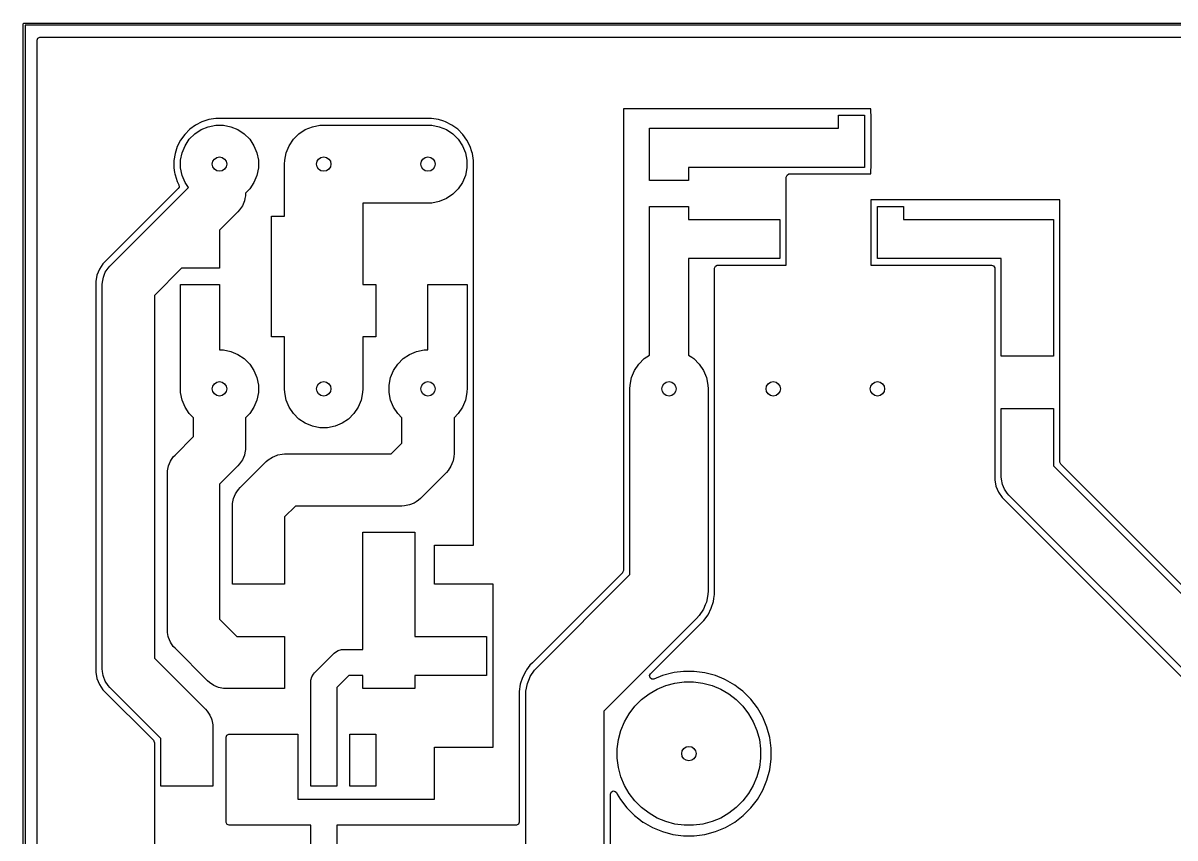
# Model space of a CAD drawing. Header units: millimetres. Extents: x 95.2 to 193.7, y -111.1 to -66.6.
# Drawn here: x 95.22 to 123.3, y -86.51 to -66.65 of the extents above; entities that cross this region are included whole.
import ezdxf

# ---------------------------------------------------------------- set-up
doc = ezdxf.new("R2010")
doc.units = ezdxf.units.MM
doc.layers.add('F.Cu', color=13, linetype='CONTINUOUS', true_color=0xc83434)

msp = doc.modelspace()

# ---------------------------------------------------------------- linework, layer by layer
at = {"layer": 'F.Cu', "linetype": 'CONTINUOUS'}
for p, q in [((95.225, -66.675), (95.226903, -66.665433)), ((95.225, -111.125), (95.225, -66.675)), ((95.226903, -66.665433), (95.240433, -66.651903)), ((95.240433, -66.651903), (95.25, -66.65)), ((95.25, -66.65), (193.675, -66.65)), ((95.275, -66.7), (95.275, -111.1)), ((193.65, -66.7), (95.275, -66.7)), ((95.5675, -67.070875), (95.585836, -67.020497)), ((95.5675, -72.946773), (95.5675, -67.070875)), ((95.585836, -67.020497), (95.632265, -66.993691)), ((95.632265, -66.993691), (95.645875, -66.9925)), ((95.645875, -66.9925), (131.207875, -66.9925)), ((115.067828, -68.73875), (109.855, -68.73875)), ((109.855, -68.73875), (109.855, -75.468171)), ((115.076716, -68.737874), (115.067828, -68.73875)), ((115.076741, -68.738128), (115.076716, -68.737874)), ((115.080566, -68.73775), (115.076741, -68.738128)), ((115.74693, -68.73775), (115.080566, -68.73775)), ((115.746936, -68.73775), (115.74693, -68.73775)), ((115.746941, -68.737751), (115.746936, -68.73775)), ((115.750768, -68.738128), (115.746941, -68.737751)), ((115.750792, -68.737874), (115.750768, -68.738128)), ((115.759683, -68.73875), (115.750792, -68.737874)), ((115.8875, -68.73875), (115.759683, -68.73875)), ((115.8875, -68.858516), (115.8875, -68.73875)), ((99.752161, -69.003751), (99.585733, -69.057828)), ((99.924997, -68.976376), (99.752161, -69.003751)), ((99.925003, -68.976376), (99.924997, -68.976376)), ((100.099997, -68.976376), (99.925003, -68.976376)), ((100.100001, -68.976376), (100.099997, -68.976376)), ((100.103068, -68.976618), (100.100001, -68.976376)), ((100.103086, -68.976384), (100.103068, -68.976618)), ((100.109316, -68.976875), (100.103086, -68.976384)), ((102.455684, -68.976875), (100.109316, -68.976875)), ((102.461913, -68.976384), (102.455684, -68.976875)), ((102.461932, -68.976618), (102.461913, -68.976384)), ((102.464998, -68.976376), (102.461932, -68.976618)), ((102.465003, -68.976376), (102.464998, -68.976376)), ((102.639997, -68.976376), (102.465003, -68.976376)), ((105.179997, -68.976376), (102.639997, -68.976376)), ((105.180002, -68.976376), (105.179997, -68.976376)), ((105.352838, -69.003751), (105.180002, -68.976376)), ((105.47528, -69.043536), (105.352838, -69.003751)), ((105.519264, -69.057827), (105.47528, -69.043536)), ((115.096251, -69.215), (115.096251, -68.897)), ((115.096251, -68.897), (115.731251, -68.897)), ((115.731251, -68.897), (115.731251, -70.167)), ((115.889006, -68.873804), (115.8875, -68.858516)), ((115.8905, -68.881316), (115.889006, -68.873804)), ((115.890501, -70.182685), (115.8905, -68.881316)), ((99.288235, -69.240136), (99.16451, -69.363861)), ((99.288248, -69.240125), (99.288235, -69.240136)), ((99.429809, -69.137276), (99.288248, -69.240125)), ((99.40824, -69.351834), (99.563495, -69.248096)), ((99.429817, -69.137271), (99.429809, -69.137276)), ((99.585733, -69.057828), (99.429817, -69.137271)), ((99.563495, -69.248096), (99.736004, -69.17664)), ((99.736004, -69.17664), (99.919139, -69.140213)), ((99.919139, -69.140213), (100.105861, -69.140213)), ((100.105861, -69.140213), (100.288996, -69.17664)), ((100.288996, -69.17664), (100.461505, -69.248096)), ((100.461505, -69.248096), (100.61676, -69.351834)), ((101.94824, -69.351834), (102.103495, -69.248096)), ((102.103495, -69.248096), (102.276004, -69.17664)), ((102.276004, -69.17664), (102.459139, -69.140213)), ((102.459139, -69.140213), (102.5525, -69.135626)), ((102.5525, -69.135626), (105.0925, -69.135626)), ((105.0925, -69.135626), (105.185861, -69.140213)), ((105.185861, -69.140213), (105.368996, -69.17664)), ((105.368996, -69.17664), (105.541505, -69.248096)), ((105.519265, -69.057827), (105.519264, -69.057827)), ((105.519266, -69.057828), (105.519265, -69.057827)), ((105.675182, -69.137271), (105.519266, -69.057828)), ((105.541505, -69.248096), (105.69676, -69.351834)), ((105.67519, -69.137276), (105.675182, -69.137271)), ((105.816751, -69.240125), (105.67519, -69.137276)), ((105.816764, -69.240136), (105.816751, -69.240125)), ((105.940489, -69.363861), (105.816764, -69.240136)), ((110.489999, -70.485), (110.489999, -69.215)), ((110.489999, -69.215), (111.442499, -69.215)), ((111.442499, -69.215), (115.096251, -69.215)), ((99.061645, -69.505443), (98.982202, -69.661359)), ((99.06165, -69.505435), (99.061645, -69.505443)), ((99.164499, -69.363874), (99.06165, -69.505435)), ((99.16451, -69.363861), (99.164499, -69.363874)), ((99.17247, -69.639121), (99.276208, -69.483866)), ((99.276208, -69.483866), (99.40824, -69.351834)), ((100.61676, -69.351834), (100.748792, -69.483866)), ((100.748792, -69.483866), (100.85253, -69.639121)), ((101.71247, -69.639121), (101.816208, -69.483866)), ((101.816208, -69.483866), (101.94824, -69.351834)), ((105.69676, -69.351834), (105.828792, -69.483866)), ((105.828792, -69.483866), (105.93253, -69.639121)), ((105.940494, -69.363867), (105.940489, -69.363861)), ((105.940496, -69.363869), (105.940494, -69.363867)), ((106.043354, -69.505442), (105.940496, -69.363869)), ((106.122799, -69.661362), (106.043354, -69.505442)), ((98.928125, -69.827787), (98.90075, -70.000623)), ((98.982202, -69.661359), (98.928125, -69.827787)), ((99.064587, -69.994765), (99.101014, -69.81163)), ((99.101014, -69.81163), (99.17247, -69.639121)), ((100.85253, -69.639121), (100.923986, -69.81163)), ((100.923986, -69.81163), (100.960413, -69.994765)), ((101.604587, -69.994765), (101.641014, -69.81163)), ((101.641014, -69.81163), (101.71247, -69.639121)), ((105.93253, -69.639121), (106.003986, -69.81163)), ((106.003986, -69.81163), (106.040413, -69.994765)), ((106.164642, -69.790143), (106.122799, -69.661362)), ((106.176874, -69.827787), (106.164642, -69.790143)), ((106.204249, -70.000623), (106.176874, -69.827787)), ((98.90075, -70.000623), (98.90075, -70.175628)), ((98.90075, -70.175628), (98.919465, -70.293787)), ((99.064587, -70.181487), (99.064587, -69.994765)), ((100.960413, -69.994765), (100.960413, -70.181487)), ((101.6, -70.088126), (101.604587, -69.994765)), ((101.6, -71.358125), (101.6, -70.088126)), ((106.040413, -69.994765), (106.040413, -70.181487)), ((106.204008, -70.178701), (106.20425, -70.175623)), ((106.20425, -70.000632), (106.204249, -70.000623)), ((106.20425, -70.175623), (106.20425, -70.000632)), ((112.395, -70.1675), (111.442499, -70.1675)), ((111.442499, -70.1675), (111.442499, -70.485)), ((112.395, -70.167501), (112.395, -70.1675)), ((113.665, -70.167501), (112.395, -70.167501)), ((115.2525, -70.1675), (113.665, -70.1675)), ((113.665, -70.1675), (113.665, -70.167501)), ((115.260129, -70.167), (115.2525, -70.1675)), ((115.731251, -70.167), (115.260129, -70.167)), ((98.919465, -70.293787), (98.924686, -70.32675)), ((98.924686, -70.32675), (98.928126, -70.348465)), ((98.928126, -70.348465), (98.928126, -70.348468)), ((98.928126, -70.348468), (98.982197, -70.51488)), ((99.101014, -70.364622), (99.064587, -70.181487)), ((99.17247, -70.537131), (99.101014, -70.364622)), ((100.923986, -70.364622), (100.85253, -70.537131)), ((100.960413, -70.181487), (100.923986, -70.364622)), ((106.003986, -70.364622), (105.93253, -70.537131)), ((106.040413, -70.181487), (106.003986, -70.364622)), ((106.20375, -70.184952), (106.204242, -70.178719)), ((106.20375, -73.000412), (106.20375, -70.184952)), ((106.204242, -70.178719), (106.204008, -70.178701)), ((113.82375, -70.405125), (113.842086, -70.354747)), ((113.82375, -71.4129), (113.82375, -70.405125)), ((113.842086, -70.354747), (113.888515, -70.327941)), ((113.888515, -70.327941), (113.902125, -70.32675)), ((113.902125, -70.32675), (115.315096, -70.32675)), ((115.315096, -70.32675), (115.316323, -70.326629)), ((115.316323, -70.326629), (115.324016, -70.32625)), ((115.324016, -70.32625), (115.8875, -70.32625)), ((115.8875, -70.205491), (115.889006, -70.1902)), ((115.8875, -70.32625), (115.8875, -70.205491)), ((115.889006, -70.1902), (115.890501, -70.182685)), ((99.007645, -70.684114), (97.283695, -72.408066)), ((97.340987, -72.575987), (99.255531, -70.661442)), ((98.982197, -70.51488), (98.982201, -70.51489)), ((98.982201, -70.51489), (99.022058, -70.593114)), ((99.028591, -70.646326), (99.007645, -70.684114)), ((99.022058, -70.593114), (99.028591, -70.646326)), ((99.255531, -70.661442), (99.17247, -70.537131)), ((100.748792, -70.692386), (100.6475, -70.793678)), ((100.85253, -70.537131), (100.748792, -70.692386)), ((105.828792, -70.692386), (105.69676, -70.824418)), ((105.93253, -70.537131), (105.828792, -70.692386)), ((111.442499, -70.485), (110.489999, -70.485)), ((100.620157, -70.986831), (100.57252, -71.101837)), ((100.631828, -70.928156), (100.620157, -70.986831)), ((100.644443, -70.864741), (100.631828, -70.928156)), ((100.6475, -70.8025), (100.644443, -70.86472)), ((100.644443, -70.86472), (100.644443, -70.864741)), ((100.6475, -70.793678), (100.6475, -70.8025)), ((105.368996, -70.999612), (105.185861, -71.036039)), ((105.541505, -70.928156), (105.368996, -70.999612)), ((105.69676, -70.824418), (105.541505, -70.928156)), ((120.49125, -70.96125), (115.8875, -70.96125)), ((115.8875, -70.96125), (115.8875, -71.09589)), ((120.49125, -71.4129), (120.49125, -70.96125)), ((100.461513, -71.251513), (100.012501, -71.700525)), ((100.503352, -71.205349), (100.461513, -71.251513)), ((100.503362, -71.20534), (100.503352, -71.205349)), ((100.57252, -71.101837), (100.503362, -71.20534)), ((105.0925, -71.040626), (103.505, -71.040626)), ((103.505, -71.040626), (103.505, -73.025)), ((105.185861, -71.036039), (105.0925, -71.040626)), ((110.489999, -72.39), (110.489999, -71.12)), ((110.489999, -71.12), (111.442499, -71.12)), ((111.442499, -71.12), (111.442499, -71.4375)), ((115.887122, -71.103574), (115.887, -71.104812)), ((115.887, -71.104812), (115.887, -72.406179)), ((115.8875, -71.09589), (115.887122, -71.103574)), ((116.04625, -72.3905), (116.04625, -71.1205)), ((116.04625, -71.1205), (116.68125, -71.1205)), ((116.68125, -71.1205), (116.68125, -71.4375)), ((101.282499, -72.628125), (101.282499, -71.358125)), ((101.282499, -71.358125), (101.6, -71.358125)), ((111.442499, -71.4375), (112.395, -71.4375)), ((112.395, -71.4375), (112.395, -71.437499)), ((112.395, -71.437499), (113.665, -71.437499)), ((113.665, -71.437499), (113.665, -72.389999)), ((113.824128, -71.420584), (113.82375, -71.4129)), ((113.824249, -71.421812), (113.824128, -71.420584)), ((113.824249, -71.421815), (113.824249, -71.421812)), ((113.82425, -72.405684), (113.824249, -71.421815)), ((116.68125, -71.4375), (119.0625, -71.4375)), ((119.0625, -71.4375), (119.0625, -71.437499)), ((119.0625, -71.437499), (120.3325, -71.437499)), ((120.3325, -71.437499), (120.3325, -72.0725)), ((120.491628, -71.420584), (120.49125, -71.4129)), ((120.491749, -71.421812), (120.491628, -71.420584)), ((120.491749, -71.987948), (120.491749, -71.421812)), ((100.012501, -71.700525), (100.012501, -72.628125)), ((120.3325, -72.0725), (120.3325, -73.818751)), ((120.49175, -71.987962), (120.491749, -71.987948)), ((120.49175, -74.223598), (120.49175, -71.987962)), ((97.283694, -72.408066), (97.173073, -72.518686)), ((97.283695, -72.408066), (97.283694, -72.408066)), ((110.489999, -74.743173), (110.489999, -72.39)), ((113.029999, -72.39), (111.442499, -72.39)), ((111.442499, -72.39), (111.442499, -74.743173)), ((113.030014, -72.389999), (113.029999, -72.39)), ((113.665, -72.389999), (113.030014, -72.389999)), ((113.82375, -72.414611), (113.824127, -72.406928)), ((113.82375, -72.54875), (113.82375, -72.414611)), ((113.824127, -72.406928), (113.824247, -72.405698)), ((113.824247, -72.405698), (113.82425, -72.405684)), ((115.887, -72.406179), (115.887123, -72.407418)), ((115.887123, -72.407418), (115.8875, -72.415101)), ((115.8875, -72.415101), (115.8875, -72.54875)), ((116.68125, -72.3905), (116.04625, -72.3905)), ((119.0625, -72.39), (116.68125, -72.39)), ((116.68125, -72.39), (116.68125, -72.3905)), ((119.0625, -73.818751), (119.0625, -72.39)), ((97.086142, -72.648786), (97.026272, -72.793327)), ((97.086145, -72.648779), (97.086142, -72.648786)), ((97.173064, -72.518696), (97.086145, -72.648779)), ((97.173073, -72.518686), (97.173064, -72.518696)), ((97.22998, -72.725663), (97.299138, -72.62216)), ((97.299138, -72.62216), (97.299147, -72.62215)), ((97.299147, -72.62215), (97.340987, -72.575987)), ((99.084901, -72.628125), (98.425, -73.288026)), ((100.012501, -72.628125), (99.084901, -72.628125)), ((101.282499, -73.025), (101.282499, -72.628125)), ((112.0775, -72.627625), (112.095836, -72.577247)), ((112.0775, -75.468176), (112.0775, -72.627625)), ((112.095836, -72.577247), (112.142265, -72.550441)), ((112.142265, -72.550441), (112.155875, -72.54925)), ((112.155875, -72.54925), (113.098038, -72.54925)), ((113.098038, -72.54925), (113.098066, -72.549248)), ((113.098066, -72.549248), (113.680684, -72.549248)), ((113.680684, -72.549248), (113.681902, -72.549128)), ((113.681902, -72.549128), (113.689588, -72.54875)), ((113.689588, -72.54875), (113.82375, -72.54875)), ((115.8875, -72.54875), (116.017818, -72.54875)), ((116.017818, -72.54875), (116.026708, -72.549625)), ((116.026708, -72.549625), (116.026733, -72.549372)), ((116.026733, -72.549372), (116.03055, -72.549747)), ((116.03055, -72.549747), (116.030565, -72.54975)), ((116.030565, -72.54975), (116.696934, -72.549749)), ((116.696934, -72.549748), (116.698162, -72.549628)), ((116.696934, -72.549749), (116.696934, -72.549748)), ((116.698162, -72.549628), (116.705848, -72.54925)), ((116.705848, -72.54925), (118.824875, -72.54925)), ((118.824875, -72.54925), (118.875253, -72.567586)), ((118.875253, -72.567586), (118.902059, -72.614015)), ((118.902059, -72.614015), (118.90325, -72.627625)), ((118.90325, -72.627625), (118.90325, -74.78693)), ((95.5675, -102.464997), (95.5675, -72.946773)), ((97.026272, -72.793327), (96.99575, -72.946773)), ((96.99575, -72.946773), (96.99575, -82.469476)), ((97.155, -73.025), (97.158057, -72.962779)), ((97.158057, -72.962759), (97.182343, -72.840669)), ((97.158057, -72.962779), (97.158057, -72.962759)), ((97.182343, -72.840669), (97.22998, -72.725663)), ((97.155, -82.39125), (97.155, -73.025)), ((99.060001, -74.295), (99.060001, -73.025)), ((99.060001, -73.025), (100.012501, -73.025)), ((100.012501, -73.025), (100.012501, -73.66)), ((101.282499, -74.295), (101.282499, -73.025)), ((103.505, -73.025), (103.822501, -73.025)), ((103.822501, -73.025), (103.822501, -74.295)), ((105.092499, -74.295), (105.092499, -73.025)), ((105.092499, -73.025), (106.044999, -73.025)), ((106.044999, -73.025), (106.044999, -73.66)), ((106.204128, -73.008098), (106.20375, -73.000412)), ((106.204248, -73.009315), (106.204128, -73.008098)), ((106.204248, -73.591084), (106.204248, -73.009315)), ((98.425, -73.288026), (98.425, -82.128224)), ((100.012501, -73.66), (100.012501, -74.617087)), ((106.044999, -73.66), (106.044999, -75.564999)), ((106.204249, -73.591098), (106.204248, -73.591084)), ((106.204249, -75.474707), (106.204249, -73.591098)), ((119.0625, -74.771251), (119.0625, -73.818751)), ((120.3325, -73.818751), (120.3325, -74.771251)), ((99.060001, -75.564999), (99.060001, -74.295)), ((101.6, -74.295), (101.282499, -74.295)), ((101.6, -75.565), (101.6, -74.295)), ((103.822501, -74.295), (103.505, -74.295)), ((103.505, -74.295), (103.505, -75.565)), ((105.092499, -74.617087), (105.092499, -74.295)), ((120.491749, -74.223606), (120.49175, -74.223598)), ((120.49175, -74.786936), (120.491749, -74.223606)), ((100.012501, -74.617087), (100.105861, -74.617087)), ((100.105861, -74.617087), (100.288996, -74.653514)), ((100.288996, -74.653514), (100.461505, -74.72497)), ((104.643495, -74.72497), (104.816004, -74.653514)), ((104.816004, -74.653514), (104.999139, -74.617087)), ((104.999139, -74.617087), (105.092499, -74.617087)), ((100.461505, -74.72497), (100.61676, -74.828708)), ((100.61676, -74.828708), (100.748792, -74.96074)), ((104.356208, -74.96074), (104.48824, -74.828708)), ((104.48824, -74.828708), (104.643495, -74.72497)), ((110.229957, -74.960739), (110.361989, -74.828707)), ((110.361989, -74.828707), (110.489999, -74.743173)), ((111.442499, -74.743173), (111.521338, -74.795852)), ((111.521338, -74.795852), (111.57051, -74.828708)), ((111.57051, -74.828708), (111.702542, -74.96074)), ((118.90325, -74.78693), (118.903373, -74.788169)), ((118.903373, -74.788169), (118.90375, -74.795852)), ((118.90375, -74.795852), (118.90375, -76.016639)), ((120.3325, -74.771251), (119.0625, -74.771251)), ((120.49125, -74.795863), (120.491627, -74.78818)), ((120.49125, -76.01665), (120.49125, -74.795863)), ((120.491627, -74.78818), (120.491747, -74.78695)), ((120.491747, -74.78695), (120.49175, -74.786936)), ((100.748792, -74.96074), (100.85253, -75.115995)), ((100.85253, -75.115995), (100.923986, -75.288504)), ((104.181014, -75.288504), (104.25247, -75.115995)), ((104.25247, -75.115995), (104.356208, -74.96074)), ((110.054763, -75.288503), (110.126219, -75.115994)), ((110.126219, -75.115994), (110.229957, -74.960739)), ((111.702542, -74.96074), (111.80628, -75.115995)), ((111.80628, -75.115995), (111.877736, -75.288504)), ((100.923986, -75.288504), (100.960413, -75.471639)), ((100.960413, -75.471639), (100.960413, -75.658361)), ((104.144587, -75.471639), (104.181014, -75.288504)), ((104.144587, -75.658361), (104.144587, -75.471639)), ((106.20425, -75.474722), (106.204249, -75.474707)), ((106.20425, -75.652497), (106.20425, -75.474722)), ((109.85474, -75.474433), (109.854499, -75.477495)), ((109.854499, -75.477495), (109.854499, -79.993284)), ((109.855, -75.468171), (109.85451, -75.474414)), ((109.85451, -75.474414), (109.85474, -75.474433)), ((110.013749, -75.564999), (110.018336, -75.471638)), ((110.018336, -75.471638), (110.054763, -75.288503)), ((111.877736, -75.288504), (111.914163, -75.471639)), ((111.914163, -75.471639), (111.914163, -75.471658)), ((111.914163, -75.471658), (111.918749, -75.564999)), ((112.077987, -75.474411), (112.0775, -75.468176)), ((112.077758, -75.47443), (112.077987, -75.474411)), ((112.078, -75.477506), (112.077758, -75.47443)), ((112.078, -75.655722), (112.078, -75.477506)), ((99.064075, -75.627162), (99.060001, -75.564999)), ((99.064587, -75.629072), (99.064075, -75.627162)), ((99.064587, -75.658361), (99.064587, -75.629072)), ((99.101014, -75.841496), (99.064587, -75.658361)), ((100.960413, -75.658361), (100.923986, -75.841496)), ((101.604587, -75.658361), (101.6, -75.565)), ((101.641014, -75.841496), (101.604587, -75.658361)), ((103.500413, -75.658361), (103.463986, -75.841496)), ((103.505, -75.565), (103.500413, -75.658361)), ((104.181014, -75.841496), (104.144587, -75.658361)), ((106.040413, -75.658361), (106.003986, -75.841496)), ((106.040925, -75.627162), (106.040413, -75.629072)), ((106.040413, -75.629072), (106.040413, -75.658361)), ((106.044999, -75.564999), (106.040925, -75.627162)), ((106.20375, -75.661826), (106.204242, -75.655593)), ((106.20375, -79.375), (106.20375, -75.661826)), ((106.204008, -75.655575), (106.20425, -75.652497)), ((106.204242, -75.655593), (106.204008, -75.655575)), ((110.013749, -80.091713), (110.013749, -75.564999)), ((111.918749, -75.564999), (111.918749, -80.486251)), ((112.077999, -75.655747), (112.078, -75.655722)), ((112.077999, -80.395958), (112.077999, -75.655747)), ((99.17247, -76.014005), (99.101014, -75.841496)), ((99.276208, -76.16926), (99.17247, -76.014005)), ((100.85253, -76.014005), (100.748792, -76.16926)), ((100.923986, -75.841496), (100.85253, -76.014005)), ((101.71247, -76.014005), (101.641014, -75.841496)), ((101.816208, -76.16926), (101.71247, -76.014005)), ((103.39253, -76.014005), (103.288792, -76.16926)), ((103.463986, -75.841496), (103.39253, -76.014005)), ((104.25247, -76.014005), (104.181014, -75.841496)), ((104.356208, -76.16926), (104.25247, -76.014005)), ((105.93253, -76.014005), (105.828792, -76.16926)), ((106.003986, -75.841496), (105.93253, -76.014005)), ((118.903372, -76.024323), (118.90325, -76.025561)), ((118.90325, -76.025561), (118.90325, -77.786352)), ((118.90375, -76.016639), (118.903372, -76.024323)), ((119.0625, -76.993749), (119.0625, -76.041249)), ((119.0625, -76.041249), (120.3325, -76.041249)), ((120.3325, -76.041249), (120.3325, -76.676251)), ((120.491628, -76.024334), (120.49125, -76.01665)), ((120.491749, -76.025562), (120.491628, -76.024334)), ((120.491749, -76.591699), (120.491749, -76.025562)), ((99.3775, -76.270552), (99.276208, -76.16926)), ((99.3775, -76.730724), (99.3775, -76.270552)), ((100.748792, -76.16926), (100.6475, -76.270552)), ((100.6475, -76.270552), (100.6475, -76.99375)), ((101.94824, -76.301292), (101.816208, -76.16926)), ((102.103495, -76.40503), (101.94824, -76.301292)), ((103.15676, -76.301292), (103.001505, -76.40503)), ((103.288792, -76.16926), (103.15676, -76.301292)), ((104.4575, -76.270552), (104.356208, -76.16926)), ((104.4575, -76.889474), (104.4575, -76.270552)), ((105.828792, -76.16926), (105.7275, -76.270552)), ((105.7275, -76.270552), (105.7275, -77.1525)), ((102.276004, -76.476486), (102.103495, -76.40503)), ((102.459139, -76.512913), (102.276004, -76.476486)), ((102.645861, -76.512913), (102.459139, -76.512913)), ((102.828996, -76.476486), (102.645861, -76.512913)), ((103.001505, -76.40503), (102.828996, -76.476486)), ((120.49175, -76.591713), (120.491749, -76.591699)), ((120.49175, -77.346673), (120.49175, -76.591713)), ((98.928487, -77.179737), (99.3775, -76.730724)), ((104.194474, -77.1525), (104.4575, -76.889474)), ((120.3325, -76.676251), (120.3325, -77.4451)), ((98.886647, -77.2259), (98.928487, -77.179737)), ((100.620157, -77.178081), (100.57252, -77.293087)), ((100.640426, -77.076183), (100.620157, -77.178081)), ((100.644443, -77.055991), (100.640426, -77.076183)), ((100.6475, -76.99375), (100.644443, -77.05597)), ((100.644443, -77.05597), (100.644443, -77.055991)), ((101.300663, -77.22748), (101.415669, -77.179843)), ((101.415669, -77.179843), (101.435925, -77.175813)), ((101.435925, -77.175813), (101.537759, -77.155557)), ((101.537759, -77.155557), (101.537779, -77.155557)), ((101.537779, -77.155557), (101.6, -77.1525)), ((101.6, -77.1525), (104.194474, -77.1525)), ((105.7275, -77.1525), (105.724443, -77.21472)), ((119.0625, -77.708126), (119.0625, -76.993749)), ((98.745557, -77.566509), (98.769843, -77.444419)), ((98.769843, -77.444419), (98.81748, -77.329413)), ((98.81748, -77.329413), (98.886638, -77.22591)), ((98.886638, -77.22591), (98.886647, -77.2259)), ((100.461513, -77.442763), (100.0125, -77.891776)), ((100.503352, -77.396599), (100.461513, -77.442763)), ((100.503362, -77.39659), (100.503352, -77.396599)), ((100.57252, -77.293087), (100.503362, -77.39659)), ((100.515987, -77.973487), (101.150987, -77.338487)), ((101.150987, -77.338487), (101.19715, -77.296647)), ((101.19715, -77.296647), (101.19716, -77.296638)), ((101.19716, -77.296638), (101.300663, -77.22748)), ((105.65252, -77.451837), (105.583362, -77.55534)), ((105.700157, -77.336831), (105.65252, -77.451837)), ((105.704186, -77.316574), (105.700157, -77.336831)), ((105.724443, -77.214741), (105.704186, -77.316574)), ((105.724443, -77.21472), (105.724443, -77.214741)), ((120.3325, -77.4451), (126.7074, -83.82)), ((120.492048, -77.353504), (120.49175, -77.346673)), ((120.514706, -77.402092), (120.492048, -77.353504)), ((126.750408, -83.637794), (120.514706, -77.402092)), ((98.7425, -77.62875), (98.745557, -77.566529)), ((98.7425, -81.43875), (98.7425, -77.62875)), ((98.745557, -77.566529), (98.745557, -77.566509)), ((105.541513, -77.601513), (104.906513, -78.236513)), ((105.583352, -77.555349), (105.541513, -77.601513)), ((105.583362, -77.55534), (105.583352, -77.555349)), ((119.065557, -77.770346), (119.0625, -77.708126)), ((100.0125, -77.891776), (100.0125, -81.175724)), ((100.435315, -78.077763), (100.474138, -78.01966)), ((100.474138, -78.01966), (100.474147, -78.01965)), ((100.474147, -78.01965), (100.515987, -77.973487)), ((118.90325, -77.786352), (118.933772, -77.939798)), ((118.933772, -77.939798), (118.993642, -78.084339)), ((119.065557, -77.770367), (119.065557, -77.770346)), ((119.089843, -77.892457), (119.065557, -77.770367)), ((119.13748, -78.007463), (119.089843, -77.892457)), ((119.206638, -78.110966), (119.13748, -78.007463)), ((100.333057, -78.360259), (100.357343, -78.238169)), ((100.357343, -78.238169), (100.40498, -78.123163)), ((100.40498, -78.123163), (100.435315, -78.077763)), ((104.804335, -78.315783), (104.756837, -78.34752)), ((104.86034, -78.278362), (104.804335, -78.315783)), ((104.860349, -78.278352), (104.86034, -78.278362)), ((104.906513, -78.236513), (104.860349, -78.278352)), ((118.993642, -78.084339), (118.993645, -78.084346)), ((118.993645, -78.084346), (119.080564, -78.214429)), ((119.080564, -78.214429), (119.080573, -78.214439)), ((119.080573, -78.214439), (125.938064, -85.071931)), ((119.206647, -78.110975), (119.206638, -78.110966)), ((119.248487, -78.157139), (119.206647, -78.110975)), ((125.995361, -84.904013), (119.248487, -78.157139)), ((100.33, -78.4225), (100.333057, -78.360279)), ((100.33, -79.0575), (100.33, -78.4225)), ((100.333057, -78.360279), (100.333057, -78.360259)), ((101.863026, -78.4225), (101.6, -78.685526)), ((104.4575, -78.4225), (101.863026, -78.4225)), ((104.519721, -78.419443), (104.4575, -78.4225)), ((104.519741, -78.419443), (104.519721, -78.419443)), ((104.641831, -78.395157), (104.519741, -78.419443)), ((104.756837, -78.34752), (104.641831, -78.395157)), ((101.6, -78.685526), (101.6, -79.0575)), ((100.33, -80.3275), (100.33, -79.0575)), ((101.6, -79.0575), (101.6, -80.3275)), ((103.505, -80.3275), (103.505, -79.0575)), ((103.505, -79.0575), (104.775, -79.0575)), ((104.775, -79.0575), (104.775, -79.6925)), ((105.25125, -80.327501), (105.25125, -79.375001)), ((105.25125, -79.375001), (105.329614, -79.375001)), ((105.329614, -79.375001), (105.329625, -79.375)), ((105.329625, -79.375), (106.20375, -79.375)), ((104.775, -79.6925), (104.775, -81.597499)), ((109.854499, -79.993284), (109.836163, -80.043662)), ((109.831543, -80.048703), (107.702006, -82.178239)), ((107.752731, -82.352731), (110.013749, -80.091713)), ((109.836163, -80.043662), (109.831543, -80.048703)), ((101.6, -80.3275), (100.33, -80.3275)), ((103.505, -81.5975), (103.505, -80.3275)), ((106.52125, -80.327501), (105.25125, -80.327501)), ((106.68, -80.3275), (106.52125, -80.3275)), ((106.52125, -80.3275), (106.52125, -80.327501)), ((106.68, -81.5729), (106.68, -80.3275)), ((111.918749, -80.486251), (111.914162, -80.579612)), ((112.078, -80.395973), (112.077999, -80.395958)), ((112.078, -80.398754), (112.078, -80.395973)), ((112.078, -80.573748), (112.078, -80.398754)), ((111.849425, -80.831093), (111.806279, -80.935257)), ((111.877735, -80.762747), (111.849425, -80.831093)), ((111.914162, -80.579612), (111.877735, -80.762747)), ((111.996548, -80.913015), (112.050624, -80.746586)), ((112.050624, -80.746586), (112.061959, -80.675023)), ((112.061959, -80.675023), (112.078, -80.573748)), ((111.702541, -81.090511), (111.639768, -81.15977)), ((111.806279, -80.935257), (111.702541, -81.090511)), ((111.814245, -81.210508), (111.917103, -81.068935)), ((111.917103, -81.068935), (111.996548, -80.913015)), ((100.0125, -81.175724), (100.434276, -81.5975)), ((111.639768, -81.15977), (109.37875, -83.420788)), ((110.514668, -82.510083), (111.686036, -81.338714)), ((111.686036, -81.338714), (111.686049, -81.338704)), ((111.686049, -81.338704), (111.814238, -81.210515)), ((111.814238, -81.210515), (111.814245, -81.210508)), ((98.745557, -81.50097), (98.7425, -81.43875)), ((98.745557, -81.500991), (98.745557, -81.50097)), ((98.765363, -81.600558), (98.745557, -81.500991)), ((98.769843, -81.623081), (98.765363, -81.600558)), ((98.81748, -81.738087), (98.769843, -81.623081)), ((100.434276, -81.5975), (100.965, -81.5975)), ((100.965, -81.5975), (101.6, -81.5975)), ((101.6, -81.5975), (101.6, -82.8675)), ((103.505, -81.915), (103.505, -81.5975)), ((104.775, -81.597499), (105.88625, -81.597499)), ((105.88625, -81.597499), (106.52125, -81.597499)), ((106.52125, -81.597499), (106.52125, -82.549999)), ((106.680378, -81.580584), (106.68, -81.5729)), ((106.680499, -81.581812), (106.680378, -81.580584)), ((106.680499, -81.581815), (106.680499, -81.581812)), ((106.6805, -82.565684), (106.680499, -81.581815)), ((98.886638, -81.84159), (98.81748, -81.738087)), ((98.886647, -81.841599), (98.886638, -81.84159)), ((98.928487, -81.887763), (98.886647, -81.841599)), ((99.722237, -82.681513), (98.928487, -81.887763)), ((102.835468, -81.98061), (102.907248, -81.939168)), ((102.907248, -81.939168), (102.987308, -81.917716)), ((102.987308, -81.917716), (103.02875, -81.915)), ((103.02875, -81.915), (103.505, -81.915)), ((98.425, -82.128224), (99.667763, -83.370987)), ((102.327994, -82.484244), (102.804243, -82.007994)), ((102.804243, -82.007994), (102.835468, -81.98061)), ((107.640123, -82.240123), (107.578254, -82.301992)), ((107.701993, -82.178254), (107.640123, -82.240123)), ((107.701996, -82.178251), (107.701993, -82.178254)), ((107.701997, -82.178249), (107.701996, -82.178251)), ((107.702006, -82.178239), (107.701997, -82.178249)), ((96.99575, -82.469476), (97.026272, -82.622922)), ((97.158057, -82.45347), (97.155, -82.39125)), ((97.158057, -82.453491), (97.158057, -82.45347)), ((97.177813, -82.552806), (97.158057, -82.453491)), ((102.259168, -82.587248), (102.30061, -82.515468)), ((102.30061, -82.515468), (102.327994, -82.484244)), ((107.475398, -82.443561), (107.395952, -82.599483)), ((107.495046, -82.416521), (107.475398, -82.443561)), ((107.495048, -82.416518), (107.495046, -82.416521)), ((107.578249, -82.301998), (107.495048, -82.416518)), ((107.578254, -82.301992), (107.578249, -82.301998)), ((107.58622, -82.577244), (107.689958, -82.42199)), ((107.689958, -82.42199), (107.752731, -82.352731)), ((110.492385, -82.555271), (110.514668, -82.510083)), ((111.059351, -82.484798), (110.80555, -82.552803)), ((111.091916, -82.48051), (111.059351, -82.484798)), ((111.319868, -82.4505), (111.091916, -82.48051)), ((111.582632, -82.4505), (111.319868, -82.4505)), ((111.843148, -82.484798), (111.582632, -82.4505)), ((112.096949, -82.552803), (111.843148, -82.484798)), ((97.026272, -82.622922), (97.086142, -82.767463)), ((97.086142, -82.767463), (97.086145, -82.76747)), ((97.086145, -82.76747), (97.173064, -82.897553)), ((97.182343, -82.575581), (97.177813, -82.552806)), ((97.22998, -82.690587), (97.182343, -82.575581)), ((97.299138, -82.79409), (97.22998, -82.690587)), ((97.299147, -82.794099), (97.299138, -82.79409)), ((97.340987, -82.840263), (97.299147, -82.794099)), ((99.768389, -82.723341), (99.722237, -82.681513)), ((99.76841, -82.723362), (99.768389, -82.723341)), ((99.871913, -82.79252), (99.76841, -82.723362)), ((99.986919, -82.840157), (99.871913, -82.79252)), ((102.235, -82.70875), (102.237716, -82.667308)), ((102.235, -83.978749), (102.235, -82.70875)), ((102.237716, -82.667308), (102.259168, -82.587248)), ((103.160263, -82.55), (102.87, -82.840262)), ((103.505, -82.55), (103.160263, -82.55)), ((103.505, -82.8675), (103.505, -82.55)), ((105.25125, -82.549999), (104.775, -82.549999)), ((104.775, -82.549999), (104.775, -82.8675)), ((106.52125, -82.549999), (105.25125, -82.549999)), ((106.68, -82.574611), (106.680377, -82.566928)), ((106.68, -84.29625), (106.68, -82.574611)), ((106.680377, -82.566928), (106.680497, -82.565698)), ((106.680497, -82.565698), (106.6805, -82.565684)), ((107.341875, -82.76591), (107.314499, -82.938747)), ((107.395952, -82.599483), (107.341875, -82.76591)), ((107.478337, -82.932889), (107.514764, -82.749754)), ((107.514764, -82.749754), (107.5673, -82.622922)), ((107.5673, -82.622922), (107.58622, -82.577244)), ((110.503988, -82.607612), (110.492385, -82.555271)), ((110.546521, -82.640249), (110.503988, -82.607612)), ((110.600082, -82.63791), (110.546521, -82.640249)), ((110.805534, -82.552809), (110.600082, -82.63791)), ((110.677245, -82.885473), (110.888731, -82.797872)), ((110.80555, -82.552803), (110.805534, -82.552809)), ((110.888731, -82.797872), (111.109842, -82.738626)), ((111.109842, -82.738626), (111.336795, -82.708747)), ((111.336795, -82.708747), (111.565705, -82.708747)), ((111.565705, -82.708747), (111.792658, -82.738626)), ((111.792658, -82.738626), (112.013769, -82.797872)), ((112.013769, -82.797872), (112.225255, -82.885473)), ((112.096954, -82.552805), (112.096949, -82.552803)), ((112.096958, -82.552806), (112.096954, -82.552805)), ((112.308064, -82.640249), (112.096958, -82.552806)), ((112.339722, -82.653362), (112.308064, -82.640249)), ((112.567282, -82.784744), (112.339722, -82.653362)), ((112.651589, -82.849435), (112.567282, -82.784744)), ((97.173064, -82.897553), (97.173066, -82.897555)), ((97.173066, -82.897555), (98.401544, -84.126033)), ((98.58375, -84.083026), (97.340987, -82.840263)), ((100.109009, -82.864443), (99.986919, -82.840157)), ((100.109029, -82.864443), (100.109009, -82.864443)), ((100.17125, -82.8675), (100.109029, -82.864443)), ((100.33, -82.8675), (100.17125, -82.8675)), ((101.6, -82.8675), (100.33, -82.8675)), ((102.87, -82.840262), (102.87, -83.978749)), ((104.775, -82.8675), (103.505, -82.8675)), ((107.314499, -82.938747), (107.314499, -83.116972)), ((107.47375, -83.02625), (107.478337, -82.932889)), ((107.47375, -101.522962), (107.47375, -83.02625)), ((110.297395, -83.13928), (110.479002, -82.999928)), ((110.479002, -82.999928), (110.677245, -82.885473)), ((112.225255, -82.885473), (112.423498, -82.999928)), ((112.423498, -82.999928), (112.605105, -83.13928)), ((112.764865, -82.936355), (112.651589, -82.849435)), ((112.77575, -82.944707), (112.764865, -82.936355)), ((112.961542, -83.130499), (112.77575, -82.944707)), ((107.314499, -83.116972), (107.3145, -83.116997)), ((107.3145, -83.116997), (107.3145, -86.122875)), ((109.996178, -83.482752), (110.13553, -83.301145)), ((110.13553, -83.301145), (110.297395, -83.13928)), ((112.605105, -83.13928), (112.76697, -83.301145)), ((112.76697, -83.301145), (112.906322, -83.482752)), ((112.961545, -83.130503), (112.961542, -83.130499)), ((112.961547, -83.130505), (112.961545, -83.130503)), ((113.121507, -83.33897), (112.961547, -83.130505)), ((113.252889, -83.56653), (113.121507, -83.33897)), ((99.667763, -83.370987), (99.709602, -83.41715)), ((99.709602, -83.41715), (99.709612, -83.41716)), ((99.709612, -83.41716), (99.77877, -83.520663)), ((99.77877, -83.520663), (99.814534, -83.607004)), ((99.814534, -83.607004), (99.826407, -83.63567)), ((99.826407, -83.63567), (99.850693, -83.757759)), ((109.37875, -83.420788), (109.37875, -101.9175)), ((109.881723, -83.680995), (109.996178, -83.482752)), ((112.906322, -83.482752), (113.020777, -83.680995)), ((113.353444, -83.809292), (113.252889, -83.56653)), ((99.850693, -83.757759), (99.850693, -83.757779)), ((99.850693, -83.757779), (99.85375, -83.82)), ((99.85375, -83.82), (99.85375, -84.296251)), ((109.734876, -84.113592), (109.794122, -83.892481)), ((109.794122, -83.892481), (109.881723, -83.680995)), ((113.020777, -83.680995), (113.108378, -83.892481)), ((113.108378, -83.892481), (113.167624, -84.113592)), ((113.421452, -84.063102), (113.353444, -83.809292)), ((98.401544, -84.126033), (98.424202, -84.174621)), ((98.424202, -84.174621), (98.4245, -84.181452)), ((98.4245, -84.181452), (98.4245, -85.26443)), ((98.58375, -84.296251), (98.58375, -84.083026)), ((100.17125, -84.057125), (100.189586, -84.006747)), ((100.17125, -86.122875), (100.17125, -84.057125)), ((100.189586, -84.006747), (100.236015, -83.979941)), ((100.236015, -83.979941), (100.249625, -83.97875)), ((100.249625, -83.97875), (101.839125, -83.97875)), ((101.839125, -83.97875), (101.9175, -83.97875)), ((101.9175, -83.97875), (101.9175, -84.057125)), ((101.9175, -84.057125), (101.9175, -85.56625)), ((102.235, -85.248749), (102.235, -83.978749)), ((102.87, -83.978749), (102.87, -85.248749)), ((103.1875, -85.24875), (103.1875, -83.97875)), ((103.1875, -83.97875), (103.8225, -83.97875)), ((103.8225, -83.97875), (103.8225, -85.24875)), ((109.704997, -84.340545), (109.734876, -84.113592)), ((113.167624, -84.113592), (113.197503, -84.340545)), ((113.45575, -84.323618), (113.421452, -84.063102)), ((98.58375, -85.248751), (98.58375, -84.296251)), ((99.85375, -84.296251), (99.85375, -85.248751)), ((105.25125, -85.248751), (105.25125, -84.296251)), ((105.25125, -84.296251), (105.329614, -84.296251)), ((105.329614, -84.296251), (105.329625, -84.29625)), ((105.329625, -84.29625), (106.68, -84.29625)), ((109.704997, -84.569455), (109.704997, -84.340545)), ((113.197503, -84.340545), (113.197503, -84.569455)), ((113.45575, -84.586382), (113.45575, -84.323618)), ((109.734876, -84.796408), (109.704997, -84.569455)), ((113.197503, -84.569455), (113.167624, -84.796408)), ((113.421452, -84.846898), (113.45575, -84.586382)), ((109.794122, -85.017519), (109.734876, -84.796408)), ((109.881723, -85.229005), (109.794122, -85.017519)), ((113.108378, -85.017519), (113.020777, -85.229005)), ((113.167624, -84.796408), (113.108378, -85.017519)), ((113.353444, -85.100708), (113.421452, -84.846898)), ((98.4245, -85.26443), (98.424623, -85.265669)), ((98.424623, -85.265669), (98.425, -85.273352)), ((98.425, -85.273352), (98.425, -86.494139)), ((99.85375, -85.248751), (98.58375, -85.248751)), ((102.87, -85.248749), (102.235, -85.248749)), ((103.8225, -85.24875), (103.1875, -85.24875)), ((105.25125, -85.56625), (105.25125, -85.248751)), ((109.996178, -85.427248), (109.881723, -85.229005)), ((113.020777, -85.229005), (112.906322, -85.427248)), ((113.252889, -85.34347), (113.353444, -85.100708)), ((101.9175, -85.56625), (105.25125, -85.56625)), ((109.538, -85.442654), (109.556336, -85.392276)), ((109.538, -95.853249), (109.538, -85.442654)), ((109.556336, -85.392276), (109.602765, -85.36547)), ((109.602765, -85.36547), (109.655563, -85.374779)), ((109.655563, -85.374779), (109.684249, -85.403465)), ((109.684249, -85.403465), (109.706875, -85.442654)), ((109.706875, -85.442654), (109.780994, -85.571032)), ((109.780994, -85.571032), (109.940957, -85.7795)), ((110.13553, -85.608855), (109.996178, -85.427248)), ((110.297395, -85.77072), (110.13553, -85.608855)), ((112.76697, -85.608855), (112.605105, -85.77072)), ((112.906322, -85.427248), (112.76697, -85.608855)), ((112.961547, -85.779495), (113.121507, -85.57103)), ((113.121507, -85.57103), (113.252889, -85.34347)), ((109.940957, -85.7795), (110.126749, -85.965292)), ((110.479002, -85.910072), (110.297395, -85.77072)), ((112.605105, -85.77072), (112.423498, -85.910072)), ((112.775745, -85.965297), (112.961547, -85.779495)), ((100.172441, -86.136485), (100.17125, -86.122875)), ((100.199247, -86.182914), (100.172441, -86.136485)), ((107.296164, -86.173253), (107.249735, -86.200059)), ((107.3145, -86.122875), (107.296164, -86.173253)), ((110.126749, -85.965292), (110.126753, -85.965295)), ((110.126753, -85.965295), (110.126755, -85.965297)), ((110.126755, -85.965297), (110.229512, -86.044145)), ((110.229512, -86.044145), (110.332115, -86.122875)), ((110.332115, -86.122875), (110.33522, -86.125257)), ((110.33522, -86.125257), (110.56278, -86.256639)), ((110.677245, -86.024527), (110.479002, -85.910072)), ((110.888731, -86.112128), (110.677245, -86.024527)), ((111.109842, -86.171374), (110.888731, -86.112128)), ((111.336795, -86.201253), (111.109842, -86.171374)), ((111.792658, -86.171374), (111.565705, -86.201253)), ((112.013769, -86.112128), (111.792658, -86.171374)), ((112.225255, -86.024527), (112.013769, -86.112128)), ((112.423498, -85.910072), (112.225255, -86.024527)), ((112.33972, -86.256639), (112.56728, -86.125257)), ((112.56728, -86.125257), (112.775745, -85.965297)), ((100.249625, -86.20125), (100.199247, -86.182914)), ((102.235, -86.20125), (100.249625, -86.20125)), ((102.235, -88.10625), (102.235, -86.20125)), ((107.236125, -86.20125), (102.87, -86.20125)), ((102.87, -86.20125), (102.87, -88.10625)), ((107.249735, -86.200059), (107.236125, -86.20125)), ((110.56278, -86.256639), (110.805542, -86.357194)), ((110.805542, -86.357194), (111.059352, -86.425202)), ((111.059352, -86.425202), (111.319868, -86.4595)), ((111.565705, -86.201253), (111.336795, -86.201253)), ((111.582632, -86.4595), (111.843148, -86.425202)), ((111.843148, -86.425202), (112.096958, -86.357194)), ((112.096958, -86.357194), (112.33972, -86.256639)), ((98.424622, -86.501823), (98.4245, -86.503061)), ((98.4245, -86.503061), (98.4245, -90.867658)), ((98.425, -86.494139), (98.424622, -86.501823)), ((111.319868, -86.4595), (111.319875, -86.4595)), ((111.319875, -86.4595), (111.582625, -86.4595)), ((111.582625, -86.4595), (111.582632, -86.4595))]:
    msp.add_line(p, q, dxfattribs=at)
at = {"layer": 'F.Cu'}
for centre in [(100.0125, -70.088126), (100.0125, -70.088126), (100.0125, -70.088126), (102.5525, -70.088126), (102.5525, -70.088126), (102.5525, -70.088126), (105.0925, -70.088126), (105.0925, -70.088126), (105.0925, -70.088126), (100.0125, -75.565), (100.0125, -75.565), (100.0125, -75.565), (102.5525, -75.565), (102.5525, -75.565), (102.5525, -75.565), (105.0925, -75.565), (105.0925, -75.565), (105.0925, -75.565), (110.96625, -75.565), (110.96625, -75.565), (110.96625, -75.565), (113.50625, -75.565), (113.50625, -75.565), (113.50625, -75.565), (116.04625, -75.565), (116.04625, -75.565), (116.04625, -75.565), (111.45125, -84.455), (111.45125, -84.455), (111.45125, -84.455)]:
    msp.add_circle(centre, 0.175, dxfattribs=at)

doc.saveas('drawing.dxf')
